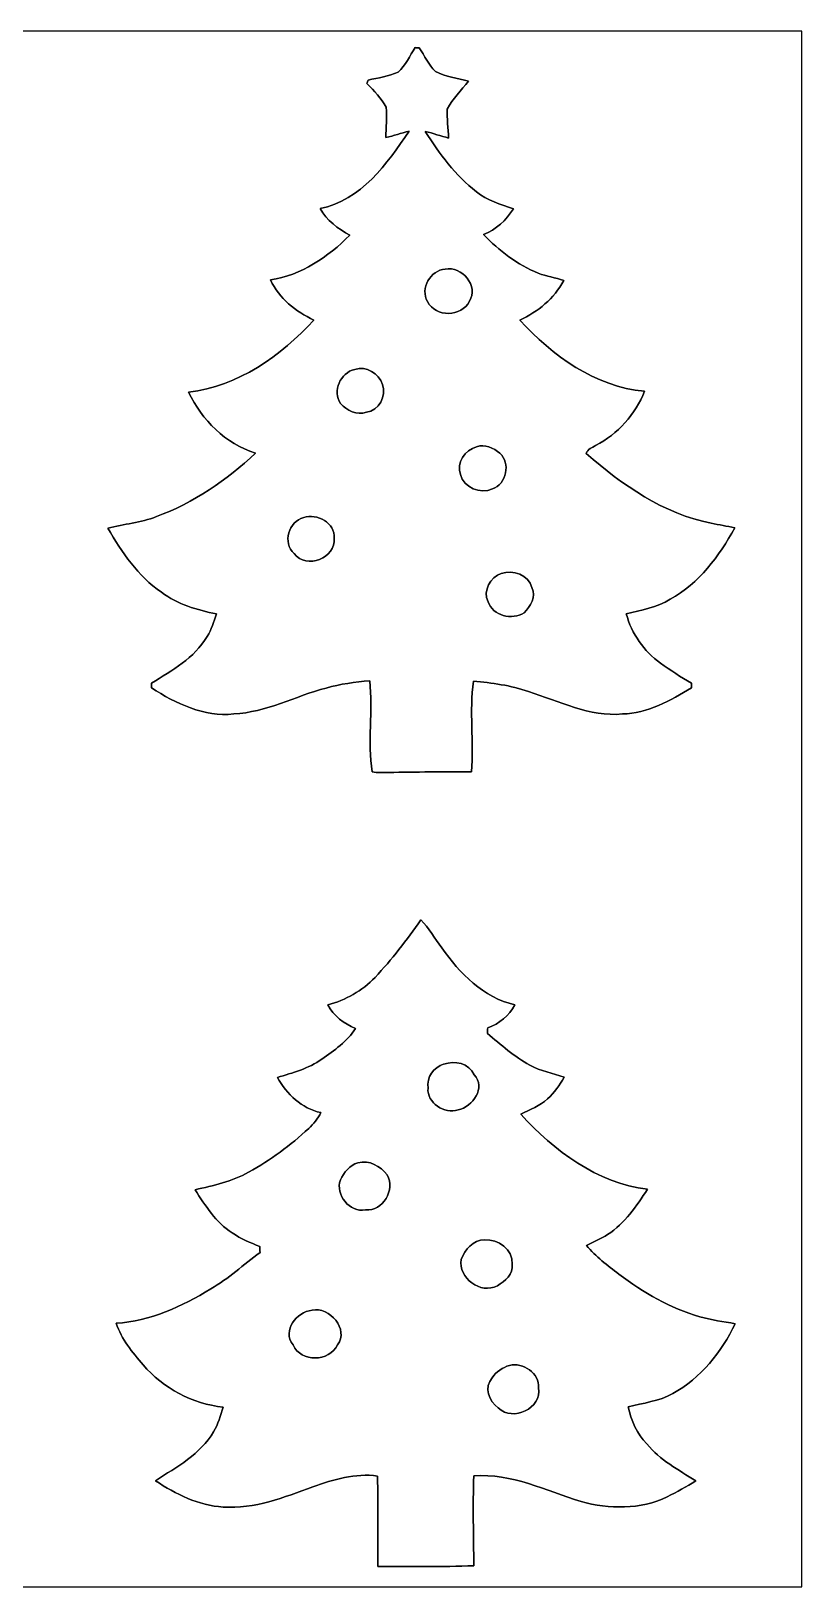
# Model space of a CAD drawing. Header units: centimetres. Extents: x -16.8 to 16.8, y -16.7 to 16.7.
# Drawn here: x 0.26 to 16.77, y -16.67 to 16.67 of the extents above; entities that cross this region are included whole.
import ezdxf

# ---------------------------------------------------------------- set-up
doc = ezdxf.new("R2010")
doc.units = ezdxf.units.CM
doc.header["$MEASUREMENT"] = 0
doc.layers.add('Layer 1', color=7, linetype='Continuous')

msp = doc.modelspace()

# ---------------------------------------------------------------- linework, layer by layer
at = {"layer": 'Layer 1', "color": 7}
for points, knots in [([(-16.77458, 16.66875), (-16.77458, 16.66875), (16.77458, 16.66875), (16.77458, 16.66875), (16.77458, 16.66875), (16.77458, 16.66875), (16.77458, -16.66875), (16.77458, -16.66875), (16.77458, -16.66875), (16.77458, -16.66875), (-16.77458, -16.66875), (-16.77458, -16.66875), (-16.77458, -16.66875), (-16.77458, -16.66875), (-16.77458, 16.66875), (-16.77458, 16.66875), (-16.77458, 16.66875), (-16.77458, 16.66875), (-16.77458, 16.66875), (-16.77458, 16.66875)], [0, 0, 0, 0, 0.16666667, 0.16666667, 0.16666667, 0.16666667, 0.33333333, 0.33333333, 0.33333333, 0.33333333, 0.5, 0.5, 0.5, 0.5, 0.66666667, 0.66666667, 0.66666667, 0.66666667, 1, 1, 1, 1]), ([(8.49101, 16.31456), (8.37424, 16.13817), (8.28675, 15.93391), (8.12835, 15.79174), (8.12835, 15.79174), (7.92374, 15.69861), (7.69902, 15.66404), (7.48065, 15.62029), (7.48065, 15.62029), (7.4743, 15.60089), (7.46196, 15.56209), (7.45561, 15.54268), (7.45561, 15.54268), (7.61471, 15.39311), (7.76323, 15.23012), (7.87047, 15.03786), (7.87047, 15.03786), (7.8934, 14.82196), (7.86271, 14.60288), (7.86201, 14.38628), (7.86201, 14.38628), (8.02993, 14.42297), (8.19079, 14.48611), (8.35872, 14.52421), (8.35872, 14.52421), (7.89058, 13.82571), (7.33249, 13.04184), (6.45125, 12.86722), (6.45125, 12.86722), (6.59589, 12.60792), (6.83754, 12.43789), (7.08907, 12.2936), (7.08907, 12.2936), (6.62023, 11.83358), (6.05825, 11.43176), (5.39186, 11.33792), (5.39186, 11.33792), (5.57424, 10.93505), (5.93161, 10.66236), (6.32107, 10.47609), (6.32107, 10.47609), (5.61199, 9.71056), (4.69618, 9.05334), (3.63291, 8.9341), (3.63291, 8.9341), (3.9243, 8.33367), (4.42454, 7.82779), (5.07083, 7.62494), (5.07083, 7.62494), (4.45311, 7.04956), (3.74156, 6.55602), (2.94499, 6.26463), (2.94499, 6.26463), (2.61056, 6.13798), (2.25178, 6.102), (1.90535, 6.02051), (1.90535, 6.02051), (2.20839, 5.50298), (2.55023, 4.98581), (3.0547, 4.64326), (3.0547, 4.64326), (3.40113, 4.3875), (3.81811, 4.26191), (4.23545, 4.18006), (4.23545, 4.18006), (4.17583, 4.01496), (4.1275, 3.84281), (4.03296, 3.69323), (4.03296, 3.69323), (3.75779, 3.23603), (3.2833, 2.96721), (2.84092, 2.69699), (2.84092, 2.69699), (2.84127, 2.67159), (2.84162, 2.62079), (2.84162, 2.59539), (2.84162, 2.59539), (3.36303, 2.25919), (3.96416, 1.97132), (4.60269, 2.03623), (4.60269, 2.03623), (5.29802, 2.07257), (5.91996, 2.41547), (6.58213, 2.59256), (6.58213, 2.59256), (6.88657, 2.67864), (7.20196, 2.71956), (7.51664, 2.74743), (7.51664, 2.74743), (7.5879, 2.10009), (7.46548, 1.44145), (7.56885, 0.79622), (7.56885, 0.79622), (7.68279, 0.76271), (7.80168, 0.79022), (7.9188, 0.78246), (7.9188, 0.78246), (8.51076, 0.79798), (9.10272, 0.79269), (9.69504, 0.79587), (9.69504, 0.79587), (9.75007, 1.44286), (9.64988, 2.09726), (9.73737, 2.74214), (9.73737, 2.74214), (10.13495, 2.69734), (10.53677, 2.65254), (10.91565, 2.51672), (10.91565, 2.51672), (11.57252, 2.31211), (12.22128, 1.97132), (12.9286, 2.03588), (12.9286, 2.03588), (13.47047, 2.05493), (13.95765, 2.32128), (14.41027, 2.59539), (14.41027, 2.59539), (14.40991, 2.62079), (14.40921, 2.67123), (14.40886, 2.69663), (14.40886, 2.69663), (14.18026, 2.82751), (13.95906, 2.97321), (13.74493, 3.12561), (13.74493, 3.12561), (13.39286, 3.38279), (13.1251, 3.75673), (13.01256, 4.17901), (13.01256, 4.17901), (13.33218, 4.26579), (13.66767, 4.31906), (13.95483, 4.49439), (13.95483, 4.49439), (14.57043, 4.83306), (15.00082, 5.41831), (15.33525, 6.02156), (15.33525, 6.02156), (15.17015, 6.06354), (15.00117, 6.09071), (14.83431, 6.12281), (14.83431, 6.12281), (13.80984, 6.32037), (12.9286, 6.94514), (12.15672, 7.61788), (12.15672, 7.61788), (12.17683, 7.71243), (12.28549, 7.74277), (12.35675, 7.79074), (12.35675, 7.79074), (12.83053, 8.03204), (13.21012, 8.45573), (13.40238, 8.95068), (13.40238, 8.95068), (12.34193, 9.04416), (11.4367, 9.71656), (10.73044, 10.4715), (10.73044, 10.4715), (11.11814, 10.65918), (11.46845, 10.93399), (11.67165, 11.32134), (11.67165, 11.32134), (11.49491, 11.39084), (11.30335, 11.40989), (11.12767, 11.48115), (11.12767, 11.48115), (10.67788, 11.65966), (10.29017, 11.96587), (9.95327, 12.30842), (9.95327, 12.30842), (10.22421, 12.41249), (10.44293, 12.61604), (10.59392, 12.86192), (10.59392, 12.86192), (10.3191, 12.95682), (10.03406, 13.04043), (9.80369, 13.2267), (9.80369, 13.2267), (9.35179, 13.57348), (9.00712, 14.04161), (8.70761, 14.52069), (8.70761, 14.52069), (8.87624, 14.48082), (9.03887, 14.41944), (9.20679, 14.37605), (9.20679, 14.37605), (9.20362, 14.58348), (9.16199, 14.79162), (9.17751, 14.9987), (9.17751, 14.9987), (9.29428, 15.22166), (9.47879, 15.3984), (9.6326, 15.59489), (9.6326, 15.59489), (9.39835, 15.66792), (9.14153, 15.68909), (8.92246, 15.80268), (8.92246, 15.80268), (8.77958, 15.94873), (8.69244, 16.14135), (8.57709, 16.30786), (8.57709, 16.30786), (8.55557, 16.30962), (8.51253, 16.3128), (8.49101, 16.31456), (8.49101, 16.31456), (8.49101, 16.31456), (8.49101, 16.31456), (8.49101, 16.31456)], [0, 0, 0, 0, 0.01886792, 0.01886792, 0.01886792, 0.01886792, 0.03773585, 0.03773585, 0.03773585, 0.03773585, 0.05660377, 0.05660377, 0.05660377, 0.05660377, 0.0754717, 0.0754717, 0.0754717, 0.0754717, 0.09433962, 0.09433962, 0.09433962, 0.09433962, 0.11320755, 0.11320755, 0.11320755, 0.11320755, 0.13207547, 0.13207547, 0.13207547, 0.13207547, 0.1509434, 0.1509434, 0.1509434, 0.1509434, 0.16981132, 0.16981132, 0.16981132, 0.16981132, 0.18867925, 0.18867925, 0.18867925, 0.18867925, 0.20754717, 0.20754717, 0.20754717, 0.20754717, 0.22641509, 0.22641509, 0.22641509, 0.22641509, 0.24528302, 0.24528302, 0.24528302, 0.24528302, 0.26415094, 0.26415094, 0.26415094, 0.26415094, 0.28301887, 0.28301887, 0.28301887, 0.28301887, 0.30188679, 0.30188679, 0.30188679, 0.30188679, 0.32075472, 0.32075472, 0.32075472, 0.32075472, 0.33962264, 0.33962264, 0.33962264, 0.33962264, 0.35849057, 0.35849057, 0.35849057, 0.35849057, 0.37735849, 0.37735849, 0.37735849, 0.37735849, 0.39622642, 0.39622642, 0.39622642, 0.39622642, 0.41509434, 0.41509434, 0.41509434, 0.41509434, 0.43396226, 0.43396226, 0.43396226, 0.43396226, 0.45283019, 0.45283019, 0.45283019, 0.45283019, 0.47169811, 0.47169811, 0.47169811, 0.47169811, 0.49056604, 0.49056604, 0.49056604, 0.49056604, 0.50943396, 0.50943396, 0.50943396, 0.50943396, 0.52830189, 0.52830189, 0.52830189, 0.52830189, 0.54716981, 0.54716981, 0.54716981, 0.54716981, 0.56603774, 0.56603774, 0.56603774, 0.56603774, 0.58490566, 0.58490566, 0.58490566, 0.58490566, 0.60377358, 0.60377358, 0.60377358, 0.60377358, 0.62264151, 0.62264151, 0.62264151, 0.62264151, 0.64150943, 0.64150943, 0.64150943, 0.64150943, 0.66037736, 0.66037736, 0.66037736, 0.66037736, 0.67924528, 0.67924528, 0.67924528, 0.67924528, 0.69811321, 0.69811321, 0.69811321, 0.69811321, 0.71698113, 0.71698113, 0.71698113, 0.71698113, 0.73584906, 0.73584906, 0.73584906, 0.73584906, 0.75471698, 0.75471698, 0.75471698, 0.75471698, 0.77358491, 0.77358491, 0.77358491, 0.77358491, 0.79245283, 0.79245283, 0.79245283, 0.79245283, 0.81132075, 0.81132075, 0.81132075, 0.81132075, 0.83018868, 0.83018868, 0.83018868, 0.83018868, 0.8490566, 0.8490566, 0.8490566, 0.8490566, 0.86792453, 0.86792453, 0.86792453, 0.86792453, 0.88679245, 0.88679245, 0.88679245, 0.88679245, 0.90566038, 0.90566038, 0.90566038, 0.90566038, 0.9245283, 0.9245283, 0.9245283, 0.9245283, 0.94339623, 0.94339623, 0.94339623, 0.94339623, 0.96226415, 0.96226415, 0.96226415, 0.96226415, 1, 1, 1, 1]), ([(9.13412, 11.56935), (9.48655, 11.63673), (9.86226, 11.20528), (9.65235, 10.88108), (9.65235, 10.88108), (9.48196, 10.53712), (8.93163, 10.5283), (8.75594, 10.87367), (8.75594, 10.87367), (8.58661, 11.15766), (8.81733, 11.54395), (9.13412, 11.56935)], [0, 0, 0, 0, 0.25, 0.25, 0.25, 0.25, 0.5, 0.5, 0.5, 0.5, 1, 1, 1, 1]), ([(7.19455, 9.41952), (7.43973, 9.50348), (7.71349, 9.32921), (7.79357, 9.09708), (7.79357, 9.09708), (7.87894, 8.8459), (7.71066, 8.54146), (7.44643, 8.50053), (7.44643, 8.50053), (7.23829, 8.43209), (7.02945, 8.54004), (6.88799, 8.68609), (6.88799, 8.68609), (6.71477, 8.95844), (6.88834, 9.34791), (7.19455, 9.41952)], [0, 0, 0, 0, 0.2, 0.2, 0.2, 0.2, 0.4, 0.4, 0.4, 0.4, 0.6, 0.6, 0.6, 0.6, 1, 1, 1, 1]), ([(9.80546, 7.76111), (9.98714, 7.82849), (10.16529, 7.73183), (10.3057, 7.62459), (10.3057, 7.62459), (10.53888, 7.41327), (10.44787, 6.95854), (10.14483, 6.85941), (10.14483, 6.85941), (9.88483, 6.74017), (9.53311, 6.88657), (9.45762, 7.16633), (9.45762, 7.16633), (9.36837, 7.41609), (9.56028, 7.70008), (9.80546, 7.76111)], [0, 0, 0, 0, 0.2, 0.2, 0.2, 0.2, 0.4, 0.4, 0.4, 0.4, 0.6, 0.6, 0.6, 0.6, 1, 1, 1, 1]), ([(6.10129, 6.24381), (6.38634, 6.344), (6.78145, 6.12916), (6.75569, 5.80284), (6.75569, 5.80284), (6.79944, 5.37563), (6.15703, 5.12939), (5.89703, 5.47335), (5.89703, 5.47335), (5.64374, 5.70301), (5.77638, 6.1655), (6.10129, 6.24381)], [0, 0, 0, 0, 0.25, 0.25, 0.25, 0.25, 0.5, 0.5, 0.5, 0.5, 1, 1, 1, 1]), ([(10.33286, 5.04931), (10.58404, 5.12692), (10.92094, 5.02179), (10.98938, 4.74451), (10.98938, 4.74451), (11.09169, 4.54589), (10.95269, 4.34481), (10.82393, 4.20441), (10.82393, 4.20441), (10.56711, 4.04072), (10.15083, 4.13773), (10.0517, 4.44218), (10.0517, 4.44218), (9.93175, 4.67924), (10.10955, 4.9597), (10.33286, 5.04931)], [0, 0, 0, 0, 0.2, 0.2, 0.2, 0.2, 0.4, 0.4, 0.4, 0.4, 0.6, 0.6, 0.6, 0.6, 1, 1, 1, 1]), ([(8.60989, -2.37737), (8.30968, -2.80741), (7.99324, -3.22898), (7.62952, -3.60786), (7.62952, -3.60786), (7.35577, -3.89643), (7.00158, -4.09681), (6.61741, -4.19594), (6.61741, -4.19594), (6.74052, -4.43971), (6.96666, -4.59705), (7.21184, -4.70182), (7.21184, -4.70182), (7.0358, -4.98193), (6.75322, -5.17208), (6.49005, -5.36222), (6.49005, -5.36222), (6.20501, -5.56119), (5.86599, -5.65291), (5.53791, -5.75275), (5.53791, -5.75275), (5.73687, -6.11223), (6.05825, -6.41526), (6.46924, -6.50628), (6.46924, -6.50628), (6.40539, -6.63504), (6.31507, -6.74793), (6.20959, -6.84459), (6.20959, -6.84459), (5.81977, -7.20549), (5.38939, -7.5251), (4.92266, -7.77981), (4.92266, -7.77981), (4.57129, -7.98583), (4.16736, -8.0705), (3.77472, -8.15834), (3.77472, -8.15834), (3.99803, -8.49665), (4.21569, -8.86178), (4.57024, -9.08015), (4.57024, -9.08015), (4.74945, -9.2135), (4.95653, -9.2964), (5.16467, -9.37366), (5.16467, -9.37366), (5.16502, -9.41564), (5.16537, -9.45832), (5.16608, -9.50101), (5.16608, -9.50101), (4.81542, -9.76383), (4.48945, -10.06228), (4.11021, -10.28524), (4.11021, -10.28524), (3.49568, -10.66165), (2.81411, -10.97245), (2.08597, -11.02078), (2.08597, -11.02078), (2.19569, -11.36086), (2.4324, -11.64131), (2.65959, -11.90978), (2.65959, -11.90978), (3.09386, -12.41284), (3.71369, -12.74727), (4.37656, -12.81642), (4.37656, -12.81642), (4.3247, -12.99704), (4.26967, -13.18084), (4.17124, -13.34276), (4.17124, -13.34276), (3.8929, -13.8303), (3.37961, -14.09488), (2.92911, -14.3951), (2.92911, -14.3951), (3.36479, -14.68085), (3.84669, -14.92532), (4.37691, -14.95742), (4.37691, -14.95742), (5.0486, -15.00364), (5.68043, -14.75105), (6.29602, -14.5221), (6.29602, -14.5221), (6.74158, -14.37181), (7.20654, -14.22717), (7.68315, -14.29385), (7.68315, -14.29385), (7.69514, -14.93908), (7.68703, -15.58466), (7.68738, -16.22989), (7.68738, -16.22989), (8.37389, -16.22848), (9.0611, -16.24154), (9.74725, -16.21543), (9.74725, -16.21543), (9.74161, -15.57443), (9.7215, -14.93273), (9.74725, -14.29173), (9.74725, -14.29173), (10.55723, -14.22717), (11.29101, -14.60923), (12.04277, -14.84207), (12.04277, -14.84207), (12.64073, -14.99658), (13.32018, -15.02586), (13.88569, -14.73764), (13.88569, -14.73764), (14.09629, -14.63393), (14.30408, -14.52421), (14.50093, -14.3958), (14.50093, -14.3958), (14.13016, -14.16297), (13.73822, -13.94672), (13.45212, -13.60629), (13.45212, -13.60629), (13.24398, -13.38686), (13.11698, -13.10428), (13.05454, -12.81112), (13.05454, -12.81112), (13.37663, -12.72999), (13.71318, -12.68977), (14.00986, -12.52714), (14.00986, -12.52714), (14.60994, -12.19941), (15.05197, -11.63673), (15.34513, -11.02854), (15.34513, -11.02854), (15.0936, -10.98021), (14.83748, -10.95446), (14.59159, -10.88108), (14.59159, -10.88108), (13.95624, -10.70151), (13.38262, -10.35791), (12.85346, -9.97056), (12.85346, -9.97056), (12.61145, -9.77865), (12.35604, -9.59309), (12.16201, -9.35002), (12.16201, -9.35002), (12.31371, -9.27523), (12.47316, -9.2135), (12.61392, -9.11789), (12.61392, -9.11789), (12.98222, -8.88048), (13.22952, -8.50759), (13.46694, -8.14881), (13.46694, -8.14881), (12.38814, -8.01088), (11.46175, -7.33002), (10.75372, -6.54015), (10.75372, -6.54015), (10.94811, -6.4389), (11.16506, -6.36623), (11.32699, -6.21206), (11.32699, -6.21206), (11.46986, -6.07766), (11.58381, -5.91538), (11.68506, -5.74851), (11.68506, -5.74851), (11.43847, -5.66455), (11.17741, -5.61622), (10.9474, -5.49099), (10.9474, -5.49099), (10.61438, -5.30613), (10.32651, -5.05248), (10.03723, -4.80871), (10.03723, -4.80871), (10.039, -4.76956), (10.04147, -4.7304), (10.04429, -4.69194), (10.04429, -4.69194), (10.29229, -4.60022), (10.49796, -4.4256), (10.62743, -4.19594), (10.62743, -4.19594), (9.94939, -4.04178), (9.44598, -3.51861), (9.05827, -2.9718), (9.05827, -2.9718), (8.90305, -2.77883), (8.79475, -2.54494), (8.60989, -2.37737)], [0, 0, 0, 0, 0.02173913, 0.02173913, 0.02173913, 0.02173913, 0.04347826, 0.04347826, 0.04347826, 0.04347826, 0.06521739, 0.06521739, 0.06521739, 0.06521739, 0.08695652, 0.08695652, 0.08695652, 0.08695652, 0.10869565, 0.10869565, 0.10869565, 0.10869565, 0.13043478, 0.13043478, 0.13043478, 0.13043478, 0.15217391, 0.15217391, 0.15217391, 0.15217391, 0.17391304, 0.17391304, 0.17391304, 0.17391304, 0.19565217, 0.19565217, 0.19565217, 0.19565217, 0.2173913, 0.2173913, 0.2173913, 0.2173913, 0.23913043, 0.23913043, 0.23913043, 0.23913043, 0.26086957, 0.26086957, 0.26086957, 0.26086957, 0.2826087, 0.2826087, 0.2826087, 0.2826087, 0.30434783, 0.30434783, 0.30434783, 0.30434783, 0.32608696, 0.32608696, 0.32608696, 0.32608696, 0.34782609, 0.34782609, 0.34782609, 0.34782609, 0.36956522, 0.36956522, 0.36956522, 0.36956522, 0.39130435, 0.39130435, 0.39130435, 0.39130435, 0.41304348, 0.41304348, 0.41304348, 0.41304348, 0.43478261, 0.43478261, 0.43478261, 0.43478261, 0.45652174, 0.45652174, 0.45652174, 0.45652174, 0.47826087, 0.47826087, 0.47826087, 0.47826087, 0.5, 0.5, 0.5, 0.5, 0.52173913, 0.52173913, 0.52173913, 0.52173913, 0.54347826, 0.54347826, 0.54347826, 0.54347826, 0.56521739, 0.56521739, 0.56521739, 0.56521739, 0.58695652, 0.58695652, 0.58695652, 0.58695652, 0.60869565, 0.60869565, 0.60869565, 0.60869565, 0.63043478, 0.63043478, 0.63043478, 0.63043478, 0.65217391, 0.65217391, 0.65217391, 0.65217391, 0.67391304, 0.67391304, 0.67391304, 0.67391304, 0.69565217, 0.69565217, 0.69565217, 0.69565217, 0.7173913, 0.7173913, 0.7173913, 0.7173913, 0.73913043, 0.73913043, 0.73913043, 0.73913043, 0.76086957, 0.76086957, 0.76086957, 0.76086957, 0.7826087, 0.7826087, 0.7826087, 0.7826087, 0.80434783, 0.80434783, 0.80434783, 0.80434783, 0.82608696, 0.82608696, 0.82608696, 0.82608696, 0.84782609, 0.84782609, 0.84782609, 0.84782609, 0.86956522, 0.86956522, 0.86956522, 0.86956522, 0.89130435, 0.89130435, 0.89130435, 0.89130435, 0.91304348, 0.91304348, 0.91304348, 0.91304348, 0.93478261, 0.93478261, 0.93478261, 0.93478261, 0.95652174, 0.95652174, 0.95652174, 0.95652174, 1, 1, 1, 1]), ([(9.09955, -5.46841), (9.35179, -5.3848), (9.63154, -5.44583), (9.75572, -5.6963), (9.75572, -5.6963), (10.01077, -5.96829), (9.7222, -6.38246), (9.41176, -6.44701), (9.41176, -6.44701), (9.11825, -6.54861), (8.73689, -6.29603), (8.76547, -5.97888), (8.76547, -5.97888), (8.72843, -5.75416), (8.88929, -5.53226), (9.09955, -5.46841)], [0, 0, 0, 0, 0.2, 0.2, 0.2, 0.2, 0.4, 0.4, 0.4, 0.4, 0.6, 0.6, 0.6, 0.6, 1, 1, 1, 1]), ([(7.26511, -7.58472), (7.50676, -7.51064), (7.74665, -7.6581), (7.89129, -7.84119), (7.89129, -7.84119), (8.06944, -8.16363), (7.80133, -8.62154), (7.42491, -8.5912), (7.42491, -8.5912), (7.08413, -8.64941), (6.77721, -8.26841), (6.88693, -7.94632), (6.88693, -7.94632), (6.96524, -7.78969), (7.08484, -7.62494), (7.26511, -7.58472)], [0, 0, 0, 0, 0.2, 0.2, 0.2, 0.2, 0.4, 0.4, 0.4, 0.4, 0.6, 0.6, 0.6, 0.6, 1, 1, 1, 1]), ([(9.97691, -9.2329), (10.26548, -9.21279), (10.59886, -9.43539), (10.56534, -9.75431), (10.56534, -9.75431), (10.59991, -9.96844), (10.41153, -10.12084), (10.25031, -10.21574), (10.25031, -10.21574), (9.89789, -10.41047), (9.40047, -10.04499), (9.47702, -9.65341), (9.47702, -9.65341), (9.55851, -9.44174), (9.72785, -9.23431), (9.97691, -9.2329)], [0, 0, 0, 0, 0.2, 0.2, 0.2, 0.2, 0.4, 0.4, 0.4, 0.4, 0.6, 0.6, 0.6, 0.6, 1, 1, 1, 1]), ([(6.28015, -10.7375), (6.65833, -10.65495), (7.07849, -11.15272), (6.8266, -11.48433), (6.8266, -11.48433), (6.64669, -11.85192), (6.04767, -11.85792), (5.87304, -11.48539), (5.87304, -11.48539), (5.6321, -11.16789), (5.9503, -10.78301), (6.28015, -10.7375)], [0, 0, 0, 0, 0.25, 0.25, 0.25, 0.25, 0.5, 0.5, 0.5, 0.5, 1, 1, 1, 1]), ([(10.51066, -11.92177), (10.79359, -11.84628), (11.16048, -12.09534), (11.13261, -12.40084), (11.13261, -12.40084), (11.21092, -12.8397), (10.58051, -13.13815), (10.27148, -12.83547), (10.27148, -12.83547), (10.07639, -12.69577), (9.95715, -12.38568), (10.1413, -12.18812), (10.1413, -12.18812), (10.22138, -12.05336), (10.36602, -11.97081), (10.51066, -11.92177)], [0, 0, 0, 0, 0.2, 0.2, 0.2, 0.2, 0.4, 0.4, 0.4, 0.4, 0.6, 0.6, 0.6, 0.6, 1, 1, 1, 1])]:
    msp.add_open_spline(points, degree=3, knots=knots, dxfattribs=at)
at = {"layer": 'Layer 1', "color": 251}
for points, knots in [([(8.49101, 16.31456), (8.51253, 16.3128), (8.55557, 16.30962), (8.57709, 16.30786), (8.57709, 16.30786), (8.69244, 16.14135), (8.77958, 15.94873), (8.92246, 15.80268), (8.92246, 15.80268), (9.14153, 15.68909), (9.39835, 15.66792), (9.6326, 15.59489), (9.6326, 15.59489), (9.47879, 15.3984), (9.29428, 15.22166), (9.17751, 14.9987), (9.17751, 14.9987), (9.16199, 14.79162), (9.20362, 14.58348), (9.20679, 14.37605), (9.20679, 14.37605), (9.03887, 14.41944), (8.87624, 14.48082), (8.70761, 14.52069), (8.70761, 14.52069), (9.00712, 14.04161), (9.35179, 13.57348), (9.80369, 13.2267), (9.80369, 13.2267), (10.03406, 13.04043), (10.3191, 12.95682), (10.59392, 12.86192), (10.59392, 12.86192), (10.44293, 12.61604), (10.22421, 12.41249), (9.95327, 12.30842), (9.95327, 12.30842), (10.29017, 11.96587), (10.67788, 11.65966), (11.12767, 11.48115), (11.12767, 11.48115), (11.30335, 11.40989), (11.49491, 11.39084), (11.67165, 11.32134), (11.67165, 11.32134), (11.46845, 10.93399), (11.11814, 10.65918), (10.73044, 10.4715), (10.73044, 10.4715), (11.4367, 9.71656), (12.34193, 9.04416), (13.40238, 8.95068), (13.40238, 8.95068), (13.21012, 8.45573), (12.83053, 8.03204), (12.35675, 7.79074), (12.35675, 7.79074), (12.28549, 7.74277), (12.17683, 7.71243), (12.15672, 7.61788), (12.15672, 7.61788), (12.9286, 6.94514), (13.80984, 6.32037), (14.83431, 6.12281), (14.83431, 6.12281), (15.00117, 6.09071), (15.17015, 6.06354), (15.33525, 6.02156), (15.33525, 6.02156), (15.00082, 5.41831), (14.57043, 4.83306), (13.95483, 4.49439), (13.95483, 4.49439), (13.66767, 4.31906), (13.33218, 4.26579), (13.01256, 4.17901), (13.01256, 4.17901), (13.1251, 3.75673), (13.39286, 3.38279), (13.74493, 3.12561), (13.74493, 3.12561), (13.95906, 2.97321), (14.18026, 2.82751), (14.40886, 2.69663), (14.40886, 2.69663), (14.40921, 2.67123), (14.40991, 2.62079), (14.41027, 2.59539), (14.41027, 2.59539), (13.95765, 2.32128), (13.47047, 2.05493), (12.9286, 2.03588), (12.9286, 2.03588), (12.22128, 1.97132), (11.57252, 2.31211), (10.91565, 2.51672), (10.91565, 2.51672), (10.53677, 2.65254), (10.13495, 2.69734), (9.73737, 2.74214), (9.73737, 2.74214), (9.64988, 2.09726), (9.75007, 1.44286), (9.69504, 0.79587), (9.69504, 0.79587), (9.10272, 0.79269), (8.51076, 0.79798), (7.9188, 0.78246), (7.9188, 0.78246), (7.80168, 0.79022), (7.68279, 0.76271), (7.56885, 0.79622), (7.56885, 0.79622), (7.46548, 1.44145), (7.5879, 2.10009), (7.51664, 2.74743), (7.51664, 2.74743), (7.20196, 2.71956), (6.88657, 2.67864), (6.58213, 2.59256), (6.58213, 2.59256), (5.91996, 2.41547), (5.29802, 2.07257), (4.60269, 2.03623), (4.60269, 2.03623), (3.96416, 1.97132), (3.36303, 2.25919), (2.84162, 2.59539), (2.84162, 2.59539), (2.84162, 2.62079), (2.84127, 2.67159), (2.84092, 2.69699), (2.84092, 2.69699), (3.2833, 2.96721), (3.75779, 3.23603), (4.03296, 3.69323), (4.03296, 3.69323), (4.1275, 3.84281), (4.17583, 4.01496), (4.23545, 4.18006), (4.23545, 4.18006), (3.81811, 4.26191), (3.40113, 4.3875), (3.0547, 4.64326), (3.0547, 4.64326), (2.55023, 4.98581), (2.20839, 5.50298), (1.90535, 6.02051), (1.90535, 6.02051), (2.25178, 6.102), (2.61056, 6.13798), (2.94499, 6.26463), (2.94499, 6.26463), (3.74156, 6.55602), (4.45311, 7.04956), (5.07083, 7.62494), (5.07083, 7.62494), (4.42454, 7.82779), (3.9243, 8.33367), (3.63291, 8.9341), (3.63291, 8.9341), (4.69618, 9.05334), (5.61199, 9.71056), (6.32107, 10.47609), (6.32107, 10.47609), (5.93161, 10.66236), (5.57424, 10.93505), (5.39186, 11.33792), (5.39186, 11.33792), (6.05825, 11.43176), (6.62023, 11.83358), (7.08907, 12.2936), (7.08907, 12.2936), (6.83754, 12.43789), (6.59589, 12.60792), (6.45125, 12.86722), (6.45125, 12.86722), (7.33249, 13.04184), (7.89058, 13.82571), (8.35872, 14.52421), (8.35872, 14.52421), (8.19079, 14.48611), (8.02993, 14.42297), (7.86201, 14.38628), (7.86201, 14.38628), (7.86271, 14.60288), (7.8934, 14.82196), (7.87047, 15.03786), (7.87047, 15.03786), (7.76323, 15.23012), (7.61471, 15.39311), (7.45561, 15.54268), (7.45561, 15.54268), (7.46196, 15.56209), (7.4743, 15.60089), (7.48065, 15.62029), (7.48065, 15.62029), (7.69902, 15.66404), (7.92374, 15.69861), (8.12835, 15.79174), (8.12835, 15.79174), (8.28675, 15.93391), (8.37424, 16.13817), (8.49101, 16.31456), (8.49101, 16.31456), (8.49101, 16.31456), (8.49101, 16.31456), (8.49101, 16.31456)], [0, 0, 0, 0, 0.01886792, 0.01886792, 0.01886792, 0.01886792, 0.03773585, 0.03773585, 0.03773585, 0.03773585, 0.05660377, 0.05660377, 0.05660377, 0.05660377, 0.0754717, 0.0754717, 0.0754717, 0.0754717, 0.09433962, 0.09433962, 0.09433962, 0.09433962, 0.11320755, 0.11320755, 0.11320755, 0.11320755, 0.13207547, 0.13207547, 0.13207547, 0.13207547, 0.1509434, 0.1509434, 0.1509434, 0.1509434, 0.16981132, 0.16981132, 0.16981132, 0.16981132, 0.18867925, 0.18867925, 0.18867925, 0.18867925, 0.20754717, 0.20754717, 0.20754717, 0.20754717, 0.22641509, 0.22641509, 0.22641509, 0.22641509, 0.24528302, 0.24528302, 0.24528302, 0.24528302, 0.26415094, 0.26415094, 0.26415094, 0.26415094, 0.28301887, 0.28301887, 0.28301887, 0.28301887, 0.30188679, 0.30188679, 0.30188679, 0.30188679, 0.32075472, 0.32075472, 0.32075472, 0.32075472, 0.33962264, 0.33962264, 0.33962264, 0.33962264, 0.35849057, 0.35849057, 0.35849057, 0.35849057, 0.37735849, 0.37735849, 0.37735849, 0.37735849, 0.39622642, 0.39622642, 0.39622642, 0.39622642, 0.41509434, 0.41509434, 0.41509434, 0.41509434, 0.43396226, 0.43396226, 0.43396226, 0.43396226, 0.45283019, 0.45283019, 0.45283019, 0.45283019, 0.47169811, 0.47169811, 0.47169811, 0.47169811, 0.49056604, 0.49056604, 0.49056604, 0.49056604, 0.50943396, 0.50943396, 0.50943396, 0.50943396, 0.52830189, 0.52830189, 0.52830189, 0.52830189, 0.54716981, 0.54716981, 0.54716981, 0.54716981, 0.56603774, 0.56603774, 0.56603774, 0.56603774, 0.58490566, 0.58490566, 0.58490566, 0.58490566, 0.60377358, 0.60377358, 0.60377358, 0.60377358, 0.62264151, 0.62264151, 0.62264151, 0.62264151, 0.64150943, 0.64150943, 0.64150943, 0.64150943, 0.66037736, 0.66037736, 0.66037736, 0.66037736, 0.67924528, 0.67924528, 0.67924528, 0.67924528, 0.69811321, 0.69811321, 0.69811321, 0.69811321, 0.71698113, 0.71698113, 0.71698113, 0.71698113, 0.73584906, 0.73584906, 0.73584906, 0.73584906, 0.75471698, 0.75471698, 0.75471698, 0.75471698, 0.77358491, 0.77358491, 0.77358491, 0.77358491, 0.79245283, 0.79245283, 0.79245283, 0.79245283, 0.81132075, 0.81132075, 0.81132075, 0.81132075, 0.83018868, 0.83018868, 0.83018868, 0.83018868, 0.8490566, 0.8490566, 0.8490566, 0.8490566, 0.86792453, 0.86792453, 0.86792453, 0.86792453, 0.88679245, 0.88679245, 0.88679245, 0.88679245, 0.90566038, 0.90566038, 0.90566038, 0.90566038, 0.9245283, 0.9245283, 0.9245283, 0.9245283, 0.94339623, 0.94339623, 0.94339623, 0.94339623, 0.96226415, 0.96226415, 0.96226415, 0.96226415, 1, 1, 1, 1]), ([(9.13412, 11.56935), (8.81733, 11.54395), (8.58661, 11.15766), (8.75594, 10.87367), (8.75594, 10.87367), (8.93163, 10.5283), (9.48196, 10.53712), (9.65235, 10.88108), (9.65235, 10.88108), (9.86226, 11.20528), (9.48655, 11.63673), (9.13412, 11.56935), (9.13412, 11.56935), (9.13412, 11.56935), (9.13412, 11.56935), (9.13412, 11.56935)], [0, 0, 0, 0, 0.2, 0.2, 0.2, 0.2, 0.4, 0.4, 0.4, 0.4, 0.6, 0.6, 0.6, 0.6, 1, 1, 1, 1]), ([(7.19455, 9.41952), (6.88834, 9.34791), (6.71477, 8.95844), (6.88799, 8.68609), (6.88799, 8.68609), (7.02945, 8.54004), (7.23829, 8.43209), (7.44643, 8.50053), (7.44643, 8.50053), (7.71066, 8.54146), (7.87894, 8.8459), (7.79357, 9.09708), (7.79357, 9.09708), (7.71349, 9.32921), (7.43973, 9.50348), (7.19455, 9.41952), (7.19455, 9.41952), (7.19455, 9.41952), (7.19455, 9.41952), (7.19455, 9.41952)], [0, 0, 0, 0, 0.16666667, 0.16666667, 0.16666667, 0.16666667, 0.33333333, 0.33333333, 0.33333333, 0.33333333, 0.5, 0.5, 0.5, 0.5, 0.66666667, 0.66666667, 0.66666667, 0.66666667, 1, 1, 1, 1]), ([(9.80546, 7.76111), (9.56028, 7.70008), (9.36837, 7.41609), (9.45762, 7.16633), (9.45762, 7.16633), (9.53311, 6.88657), (9.88483, 6.74017), (10.14483, 6.85941), (10.14483, 6.85941), (10.44787, 6.95854), (10.53888, 7.41327), (10.3057, 7.62459), (10.3057, 7.62459), (10.16529, 7.73183), (9.98714, 7.82849), (9.80546, 7.76111), (9.80546, 7.76111), (9.80546, 7.76111), (9.80546, 7.76111), (9.80546, 7.76111)], [0, 0, 0, 0, 0.16666667, 0.16666667, 0.16666667, 0.16666667, 0.33333333, 0.33333333, 0.33333333, 0.33333333, 0.5, 0.5, 0.5, 0.5, 0.66666667, 0.66666667, 0.66666667, 0.66666667, 1, 1, 1, 1]), ([(6.10129, 6.24381), (5.77638, 6.1655), (5.64374, 5.70301), (5.89703, 5.47335), (5.89703, 5.47335), (6.15703, 5.12939), (6.79944, 5.37563), (6.75569, 5.80284), (6.75569, 5.80284), (6.78145, 6.12916), (6.38634, 6.344), (6.10129, 6.24381), (6.10129, 6.24381), (6.10129, 6.24381), (6.10129, 6.24381), (6.10129, 6.24381)], [0, 0, 0, 0, 0.2, 0.2, 0.2, 0.2, 0.4, 0.4, 0.4, 0.4, 0.6, 0.6, 0.6, 0.6, 1, 1, 1, 1]), ([(10.33286, 5.04931), (10.10955, 4.9597), (9.93175, 4.67924), (10.0517, 4.44218), (10.0517, 4.44218), (10.15083, 4.13773), (10.56711, 4.04072), (10.82393, 4.20441), (10.82393, 4.20441), (10.95269, 4.34481), (11.09169, 4.54589), (10.98938, 4.74451), (10.98938, 4.74451), (10.92094, 5.02179), (10.58404, 5.12692), (10.33286, 5.04931)], [0, 0, 0, 0, 0.2, 0.2, 0.2, 0.2, 0.4, 0.4, 0.4, 0.4, 0.6, 0.6, 0.6, 0.6, 1, 1, 1, 1]), ([(8.60989, -2.37737), (8.79475, -2.54494), (8.90305, -2.77883), (9.05827, -2.9718), (9.05827, -2.9718), (9.44598, -3.51861), (9.94939, -4.04178), (10.62743, -4.19594), (10.62743, -4.19594), (10.49796, -4.4256), (10.29229, -4.60022), (10.04429, -4.69194), (10.04429, -4.69194), (10.04147, -4.7304), (10.039, -4.76956), (10.03723, -4.80871), (10.03723, -4.80871), (10.32651, -5.05248), (10.61438, -5.30613), (10.9474, -5.49099), (10.9474, -5.49099), (11.17741, -5.61622), (11.43847, -5.66455), (11.68506, -5.74851), (11.68506, -5.74851), (11.58381, -5.91538), (11.46986, -6.07766), (11.32699, -6.21206), (11.32699, -6.21206), (11.16506, -6.36623), (10.94811, -6.4389), (10.75372, -6.54015), (10.75372, -6.54015), (11.46175, -7.33002), (12.38814, -8.01088), (13.46694, -8.14881), (13.46694, -8.14881), (13.22952, -8.50759), (12.98222, -8.88048), (12.61392, -9.11789), (12.61392, -9.11789), (12.47316, -9.2135), (12.31371, -9.27523), (12.16201, -9.35002), (12.16201, -9.35002), (12.35604, -9.59309), (12.61145, -9.77865), (12.85346, -9.97056), (12.85346, -9.97056), (13.38262, -10.35791), (13.95624, -10.70151), (14.59159, -10.88108), (14.59159, -10.88108), (14.83748, -10.95446), (15.0936, -10.98021), (15.34513, -11.02854), (15.34513, -11.02854), (15.05197, -11.63673), (14.60994, -12.19941), (14.00986, -12.52714), (14.00986, -12.52714), (13.71318, -12.68977), (13.37663, -12.72999), (13.05454, -12.81112), (13.05454, -12.81112), (13.11698, -13.10428), (13.24398, -13.38686), (13.45212, -13.60629), (13.45212, -13.60629), (13.73822, -13.94672), (14.13016, -14.16297), (14.50093, -14.3958), (14.50093, -14.3958), (14.30408, -14.52421), (14.09629, -14.63393), (13.88569, -14.73764), (13.88569, -14.73764), (13.32018, -15.02586), (12.64073, -14.99658), (12.04277, -14.84207), (12.04277, -14.84207), (11.29101, -14.60923), (10.55723, -14.22717), (9.74725, -14.29173), (9.74725, -14.29173), (9.7215, -14.93273), (9.74161, -15.57443), (9.74725, -16.21543), (9.74725, -16.21543), (9.0611, -16.24154), (8.37389, -16.22848), (7.68738, -16.22989), (7.68738, -16.22989), (7.68703, -15.58466), (7.69514, -14.93908), (7.68315, -14.29385), (7.68315, -14.29385), (7.20654, -14.22717), (6.74158, -14.37181), (6.29602, -14.5221), (6.29602, -14.5221), (5.68043, -14.75105), (5.0486, -15.00364), (4.37691, -14.95742), (4.37691, -14.95742), (3.84669, -14.92532), (3.36479, -14.68085), (2.92911, -14.3951), (2.92911, -14.3951), (3.37961, -14.09488), (3.8929, -13.8303), (4.17124, -13.34276), (4.17124, -13.34276), (4.26967, -13.18084), (4.3247, -12.99704), (4.37656, -12.81642), (4.37656, -12.81642), (3.71369, -12.74727), (3.09386, -12.41284), (2.65959, -11.90978), (2.65959, -11.90978), (2.4324, -11.64131), (2.19569, -11.36086), (2.08597, -11.02078), (2.08597, -11.02078), (2.81411, -10.97245), (3.49568, -10.66165), (4.11021, -10.28524), (4.11021, -10.28524), (4.48945, -10.06228), (4.81542, -9.76383), (5.16608, -9.50101), (5.16608, -9.50101), (5.16537, -9.45832), (5.16502, -9.41564), (5.16467, -9.37366), (5.16467, -9.37366), (4.95653, -9.2964), (4.74945, -9.2135), (4.57024, -9.08015), (4.57024, -9.08015), (4.21569, -8.86178), (3.99803, -8.49665), (3.77472, -8.15834), (3.77472, -8.15834), (4.16736, -8.0705), (4.57129, -7.98583), (4.92266, -7.77981), (4.92266, -7.77981), (5.38939, -7.5251), (5.81977, -7.20549), (6.20959, -6.84459), (6.20959, -6.84459), (6.31507, -6.74793), (6.40539, -6.63504), (6.46924, -6.50628), (6.46924, -6.50628), (6.05825, -6.41526), (5.73687, -6.11223), (5.53791, -5.75275), (5.53791, -5.75275), (5.86599, -5.65291), (6.20501, -5.56119), (6.49005, -5.36222), (6.49005, -5.36222), (6.75322, -5.17208), (7.0358, -4.98193), (7.21184, -4.70182), (7.21184, -4.70182), (6.96666, -4.59705), (6.74052, -4.43971), (6.61741, -4.19594), (6.61741, -4.19594), (7.00158, -4.09681), (7.35577, -3.89643), (7.62952, -3.60786), (7.62952, -3.60786), (7.99324, -3.22898), (8.30968, -2.80741), (8.60989, -2.37737), (8.60989, -2.37737), (8.60989, -2.37737), (8.60989, -2.37737), (8.60989, -2.37737)], [0, 0, 0, 0, 0.0212766, 0.0212766, 0.0212766, 0.0212766, 0.04255319, 0.04255319, 0.04255319, 0.04255319, 0.06382979, 0.06382979, 0.06382979, 0.06382979, 0.08510638, 0.08510638, 0.08510638, 0.08510638, 0.10638298, 0.10638298, 0.10638298, 0.10638298, 0.12765957, 0.12765957, 0.12765957, 0.12765957, 0.14893617, 0.14893617, 0.14893617, 0.14893617, 0.17021277, 0.17021277, 0.17021277, 0.17021277, 0.19148936, 0.19148936, 0.19148936, 0.19148936, 0.21276596, 0.21276596, 0.21276596, 0.21276596, 0.23404255, 0.23404255, 0.23404255, 0.23404255, 0.25531915, 0.25531915, 0.25531915, 0.25531915, 0.27659574, 0.27659574, 0.27659574, 0.27659574, 0.29787234, 0.29787234, 0.29787234, 0.29787234, 0.31914894, 0.31914894, 0.31914894, 0.31914894, 0.34042553, 0.34042553, 0.34042553, 0.34042553, 0.36170213, 0.36170213, 0.36170213, 0.36170213, 0.38297872, 0.38297872, 0.38297872, 0.38297872, 0.40425532, 0.40425532, 0.40425532, 0.40425532, 0.42553191, 0.42553191, 0.42553191, 0.42553191, 0.44680851, 0.44680851, 0.44680851, 0.44680851, 0.46808511, 0.46808511, 0.46808511, 0.46808511, 0.4893617, 0.4893617, 0.4893617, 0.4893617, 0.5106383, 0.5106383, 0.5106383, 0.5106383, 0.53191489, 0.53191489, 0.53191489, 0.53191489, 0.55319149, 0.55319149, 0.55319149, 0.55319149, 0.57446809, 0.57446809, 0.57446809, 0.57446809, 0.59574468, 0.59574468, 0.59574468, 0.59574468, 0.61702128, 0.61702128, 0.61702128, 0.61702128, 0.63829787, 0.63829787, 0.63829787, 0.63829787, 0.65957447, 0.65957447, 0.65957447, 0.65957447, 0.68085106, 0.68085106, 0.68085106, 0.68085106, 0.70212766, 0.70212766, 0.70212766, 0.70212766, 0.72340426, 0.72340426, 0.72340426, 0.72340426, 0.74468085, 0.74468085, 0.74468085, 0.74468085, 0.76595745, 0.76595745, 0.76595745, 0.76595745, 0.78723404, 0.78723404, 0.78723404, 0.78723404, 0.80851064, 0.80851064, 0.80851064, 0.80851064, 0.82978723, 0.82978723, 0.82978723, 0.82978723, 0.85106383, 0.85106383, 0.85106383, 0.85106383, 0.87234043, 0.87234043, 0.87234043, 0.87234043, 0.89361702, 0.89361702, 0.89361702, 0.89361702, 0.91489362, 0.91489362, 0.91489362, 0.91489362, 0.93617021, 0.93617021, 0.93617021, 0.93617021, 0.95744681, 0.95744681, 0.95744681, 0.95744681, 1, 1, 1, 1]), ([(9.09955, -5.46841), (8.88929, -5.53226), (8.72843, -5.75416), (8.76547, -5.97888), (8.76547, -5.97888), (8.73689, -6.29603), (9.11825, -6.54861), (9.41176, -6.44701), (9.41176, -6.44701), (9.7222, -6.38246), (10.01077, -5.96829), (9.75572, -5.6963), (9.75572, -5.6963), (9.63154, -5.44583), (9.35179, -5.3848), (9.09955, -5.46841), (9.09955, -5.46841), (9.09955, -5.46841), (9.09955, -5.46841), (9.09955, -5.46841)], [0, 0, 0, 0, 0.16666667, 0.16666667, 0.16666667, 0.16666667, 0.33333333, 0.33333333, 0.33333333, 0.33333333, 0.5, 0.5, 0.5, 0.5, 0.66666667, 0.66666667, 0.66666667, 0.66666667, 1, 1, 1, 1]), ([(7.26511, -7.58472), (7.08484, -7.62494), (6.96524, -7.78969), (6.88693, -7.94632), (6.88693, -7.94632), (6.77721, -8.26841), (7.08413, -8.64941), (7.42491, -8.5912), (7.42491, -8.5912), (7.80133, -8.62154), (8.06944, -8.16363), (7.89129, -7.84119), (7.89129, -7.84119), (7.74665, -7.6581), (7.50676, -7.51064), (7.26511, -7.58472), (7.26511, -7.58472), (7.26511, -7.58472), (7.26511, -7.58472), (7.26511, -7.58472)], [0, 0, 0, 0, 0.16666667, 0.16666667, 0.16666667, 0.16666667, 0.33333333, 0.33333333, 0.33333333, 0.33333333, 0.5, 0.5, 0.5, 0.5, 0.66666667, 0.66666667, 0.66666667, 0.66666667, 1, 1, 1, 1]), ([(9.97691, -9.2329), (9.72785, -9.23431), (9.55851, -9.44174), (9.47702, -9.65341), (9.47702, -9.65341), (9.40047, -10.04499), (9.89789, -10.41047), (10.25031, -10.21574), (10.25031, -10.21574), (10.41153, -10.12084), (10.59991, -9.96844), (10.56534, -9.75431), (10.56534, -9.75431), (10.59886, -9.43539), (10.26548, -9.21279), (9.97691, -9.2329), (9.97691, -9.2329), (9.97691, -9.2329), (9.97691, -9.2329), (9.97691, -9.2329)], [0, 0, 0, 0, 0.16666667, 0.16666667, 0.16666667, 0.16666667, 0.33333333, 0.33333333, 0.33333333, 0.33333333, 0.5, 0.5, 0.5, 0.5, 0.66666667, 0.66666667, 0.66666667, 0.66666667, 1, 1, 1, 1]), ([(6.28015, -10.7375), (5.9503, -10.78301), (5.6321, -11.16789), (5.87304, -11.48539), (5.87304, -11.48539), (6.04767, -11.85792), (6.64669, -11.85192), (6.8266, -11.48433), (6.8266, -11.48433), (7.07849, -11.15272), (6.65833, -10.65495), (6.28015, -10.7375), (6.28015, -10.7375), (6.28015, -10.7375), (6.28015, -10.7375), (6.28015, -10.7375)], [0, 0, 0, 0, 0.2, 0.2, 0.2, 0.2, 0.4, 0.4, 0.4, 0.4, 0.6, 0.6, 0.6, 0.6, 1, 1, 1, 1]), ([(10.51066, -11.92177), (10.36602, -11.97081), (10.22138, -12.05336), (10.1413, -12.18812), (10.1413, -12.18812), (9.95715, -12.38568), (10.07639, -12.69577), (10.27148, -12.83547), (10.27148, -12.83547), (10.58051, -13.13815), (11.21092, -12.8397), (11.13261, -12.40084), (11.13261, -12.40084), (11.16048, -12.09534), (10.79359, -11.84628), (10.51066, -11.92177)], [0, 0, 0, 0, 0.2, 0.2, 0.2, 0.2, 0.4, 0.4, 0.4, 0.4, 0.6, 0.6, 0.6, 0.6, 1, 1, 1, 1])]:
    msp.add_open_spline(points, degree=3, knots=knots, dxfattribs=at)

doc.saveas('drawing.dxf')
